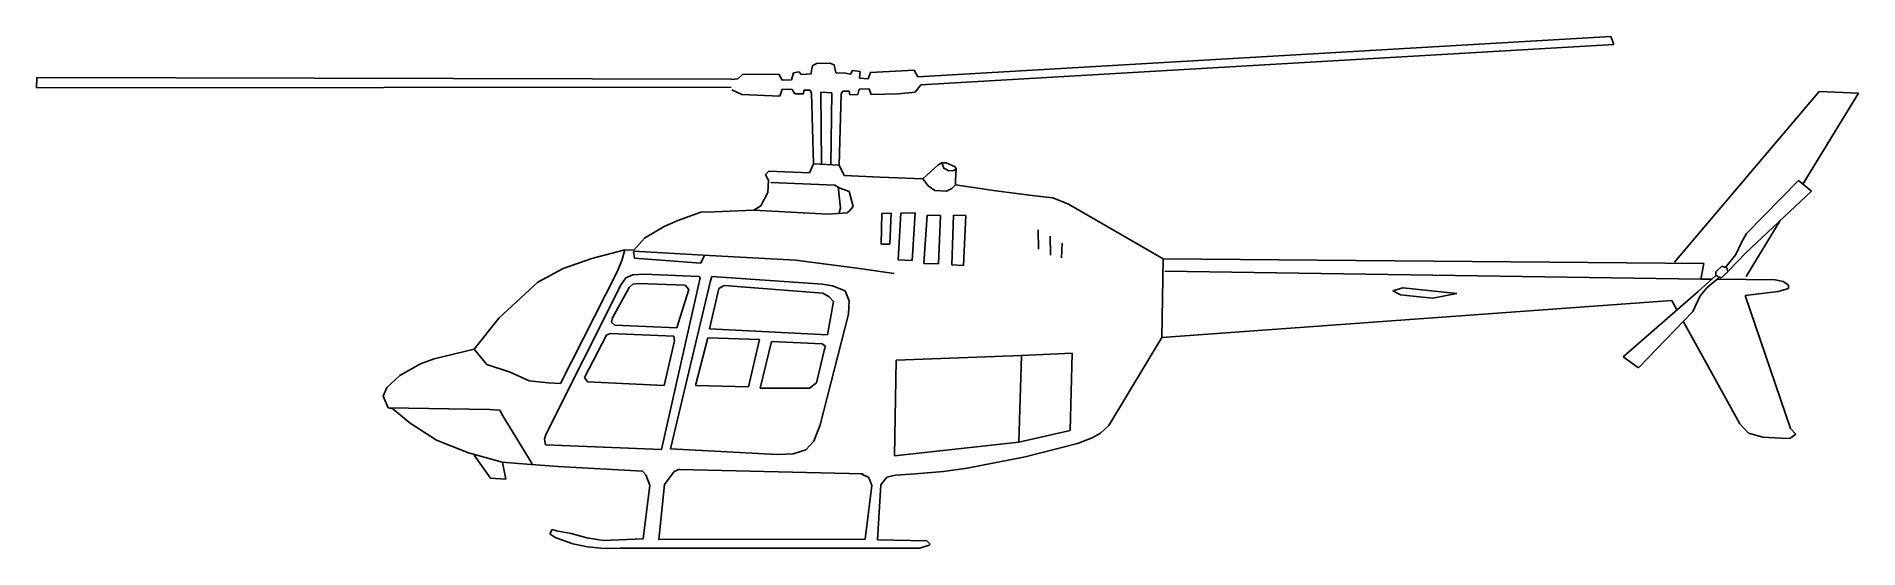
# Model space of a CAD drawing. Extents: x 1467 to 1890, y 1375 to 1494.
import ezdxf

# ---------------------------------------------------------------- set-up
doc = ezdxf.new("R2010")
doc.units = 0
doc.header["$LTSCALE"] = 10
doc.header["$MEASUREMENT"] = 0
doc.layers.add('7', color=7, linetype='CONTINUOUS')

msp = doc.modelspace()

# ---------------------------------------------------------------- linework, layer by layer
at = {"layer": '7', "linetype": 'BYBLOCK'}
for p, q in [((1671.86, 1484.85), (1832.89, 1494.26)), ((1833.59, 1492.4), (1672.57, 1482.99)), ((1832.89, 1494.26), (1833.59, 1492.4)), ((1647.1, 1485.56), (1647.13, 1486.34)), ((1647.13, 1486.34), (1647.37, 1487.46)), ((1647.37, 1487.46), (1648.32, 1487.94)), ((1648.32, 1487.94), (1651.4, 1488.04)), ((1651.4, 1488.04), (1652.43, 1487.69)), ((1652.43, 1487.69), (1652.76, 1485.83)), ((1660.88, 1485.85), (1670.97, 1486.39)), ((1670.97, 1486.39), (1671.86, 1484.85)), ((1467.12, 1484.72), (1467.02, 1482.33)), ((1628.48, 1482.46), (1467.02, 1482.33)), ((1628.45, 1484.3), (1467.12, 1484.72)), ((1628.45, 1484.25), (1630.03, 1484.44)), ((1630.03, 1484.44), (1631.12, 1485.45)), ((1631.12, 1485.45), (1639.56, 1485.47)), ((1639.56, 1485.47), (1640.29, 1484.13)), ((1640.29, 1484.13), (1642.5, 1484.14)), ((1642.5, 1484.14), (1642.95, 1485.8)), ((1642.95, 1485.8), (1644.31, 1486.04)), ((1644.31, 1486.04), (1644.73, 1485.4)), ((1644.73, 1485.4), (1647.1, 1485.56)), ((1652.76, 1485.83), (1655.02, 1485.71)), ((1655.02, 1485.71), (1656.29, 1485.51)), ((1656.29, 1485.51), (1656.58, 1486.31)), ((1656.58, 1486.31), (1658.42, 1486.13)), ((1660.57, 1482.11), (1658.24, 1482.01)), ((1658.42, 1486.13), (1658.33, 1484.6)), ((1658.33, 1484.6), (1660.29, 1484.41)), ((1660.29, 1484.41), (1660.88, 1485.85)), ((1661.04, 1480.78), (1660.57, 1482.11)), ((1672.57, 1482.99), (1671.23, 1481.32)), ((1630.92, 1480.74), (1628.61, 1481.88)), ((1639.81, 1480.37), (1630.92, 1480.74)), ((1640.33, 1482), (1639.81, 1480.37)), ((1642.68, 1481.9), (1640.33, 1482)), ((1643.28, 1480.91), (1642.68, 1481.9)), ((1645.27, 1480.9), (1643.28, 1480.91)), ((1645.27, 1480.9), (1645.36, 1481.81)), ((1645.36, 1481.81), (1646.8, 1481.79)), ((1646.8, 1481.79), (1647.17, 1481.11)), ((1647.63, 1464.63), (1647.17, 1481.11)), ((1649.45, 1464.74), (1649.28, 1481.28)), ((1649.28, 1481.28), (1651.89, 1481.17)), ((1651.89, 1481.17), (1651.62, 1464.53)), ((1654.03, 1480.93), (1653.54, 1464.34)), ((1654.42, 1481.56), (1654.03, 1480.93)), ((1655.92, 1481.56), (1654.42, 1481.56)), ((1656.06, 1480.7), (1655.92, 1481.56)), ((1657.9, 1480.78), (1656.06, 1480.7)), ((1658.24, 1482.01), (1657.9, 1480.78)), ((1667.25, 1480.91), (1661.04, 1480.78)), ((1671.23, 1481.32), (1667.25, 1480.91)), ((1847.74, 1441.83), (1881.33, 1481.49)), ((1890.48, 1481.11), (1877.5, 1459.95)), ((1881.33, 1481.49), (1890.48, 1481.11)), ((1636.43, 1462.18), (1637.24, 1462.93)), ((1636.67, 1461.64), (1636.43, 1462.18)), ((1637.16, 1460.84), (1636.67, 1461.64)), ((1637.24, 1462.93), (1646.66, 1462.53)), ((1646.66, 1462.53), (1647.63, 1464.63)), ((1647.63, 1464.63), (1653.54, 1464.34)), ((1653.54, 1464.34), (1654.75, 1461.93)), ((1654.75, 1461.93), (1663.11, 1461.58)), ((1663.11, 1461.58), (1673.05, 1461.16)), ((1673.05, 1461.16), (1676.59, 1464.42)), ((1673.05, 1461.16), (1674.29, 1459.54)), ((1676.59, 1464.42), (1677.4, 1464.91)), ((1677.4, 1464.91), (1678.44, 1464.86)), ((1678.44, 1464.86), (1680.5, 1463.99)), ((1680.5, 1463.99), (1680.74, 1463.46)), ((1680.74, 1463.46), (1680.63, 1460.84)), ((1635.33, 1454.89), (1637.03, 1457.96)), ((1637.03, 1457.96), (1637.16, 1460.84)), ((1652.56, 1459.67), (1637.66, 1460.29)), ((1653.58, 1459.1), (1652.56, 1459.67)), ((1653.33, 1459.37), (1653.91, 1454.37)), ((1655.9, 1458.22), (1653.58, 1459.1)), ((1656.81, 1454.77), (1655.9, 1458.22)), ((1674.29, 1459.54), (1675.82, 1458.43)), ((1675.82, 1458.43), (1678.51, 1458.31)), ((1678.51, 1458.31), (1679.73, 1458.89)), ((1679.73, 1458.89), (1680.59, 1459.8)), ((1679.73, 1458.89), (1679.73, 1458.89)), ((1680.63, 1460.84), (1680.59, 1459.8)), ((1680.59, 1459.8), (1689.96, 1458.36)), ((1689.96, 1458.36), (1699.07, 1457.19)), ((1699.07, 1457.19), (1703.24, 1456.75)), ((1703.24, 1456.75), (1706.85, 1455.29)), ((1879.57, 1458.26), (1864.3, 1443.97)), ((1864.44, 1448.45), (1876.53, 1460.74)), ((1876.53, 1460.74), (1879.57, 1458.26)), ((1616.07, 1451.51), (1621.39, 1453.38)), ((1621.39, 1453.38), (1624.54, 1453.51)), ((1624.54, 1453.51), (1633.72, 1453.91)), ((1633.72, 1453.91), (1635.33, 1454.89)), ((1633.72, 1453.91), (1650.97, 1452.92)), ((1650.97, 1452.92), (1655.43, 1453.26)), ((1653.91, 1454.37), (1653.6, 1453.34)), ((1655.43, 1453.26), (1655.98, 1453.76)), ((1655.98, 1453.76), (1656.81, 1454.77)), ((1663.37, 1445.98), (1663.52, 1453.1)), ((1663.52, 1453.1), (1665.64, 1453.17)), ((1665.64, 1453.17), (1665.38, 1445.96)), ((1667.87, 1453.16), (1667.26, 1442.31)), ((1671.25, 1453.27), (1667.87, 1453.16)), ((1670.56, 1442.22), (1671.25, 1453.27)), ((1674.01, 1452.74), (1673.27, 1441.51)), ((1677.14, 1452.61), (1674.01, 1452.74)), ((1676.67, 1441.37), (1677.14, 1452.61)), ((1680.14, 1452.69), (1679.77, 1441.18)), ((1682.99, 1452.62), (1680.14, 1452.69)), ((1682.43, 1440.99), (1682.99, 1452.62)), ((1706.85, 1455.29), (1728.84, 1442.58)), ((1608.31, 1447.38), (1612.87, 1450.07)), ((1612.87, 1450.07), (1616.07, 1451.51)), ((1699.79, 1449.3), (1699.86, 1444.85)), ((1863.31, 1446.4), (1864.44, 1448.45)), ((1872.29, 1451.45), (1864.33, 1438.47)), ((1596.06, 1442.66), (1603.74, 1444.69)), ((1603.07, 1442.16), (1603.74, 1444.69)), ((1603.74, 1444.69), (1605.83, 1444.6)), ((1605.76, 1444.28), (1606.02, 1442.76)), ((1605.82, 1444.39), (1622.02, 1443.4)), ((1605.83, 1444.6), (1608.31, 1447.38)), ((1665.38, 1445.96), (1663.37, 1445.98)), ((1702.61, 1447.87), (1702.69, 1443.42)), ((1705.42, 1446.19), (1705.28, 1442.79)), ((1861.93, 1443.55), (1863.31, 1446.4)), ((1583.52, 1437.16), (1589.41, 1440.32)), ((1589.41, 1440.32), (1596.06, 1442.66)), ((1601.95, 1439.53), (1603.07, 1442.16)), ((1606.02, 1442.76), (1621.42, 1441.59)), ((1621.42, 1441.59), (1622.28, 1443.39)), ((1622.02, 1443.4), (1643.45, 1442.24)), ((1643.45, 1442.24), (1658.29, 1440.31)), ((1658.29, 1440.31), (1666.37, 1439.18)), ((1667.26, 1442.31), (1670.56, 1442.22)), ((1673.27, 1441.51), (1676.67, 1441.37)), ((1679.77, 1441.18), (1682.43, 1440.99)), ((1728.84, 1442.58), (1728.59, 1424.26)), ((1728.84, 1442.58), (1854.51, 1441.5)), ((1854.51, 1441.5), (1853.83, 1437.86)), ((1857.31, 1439.55), (1858.67, 1440.83)), ((1858.67, 1440.83), (1859.87, 1440.48)), ((1859.44, 1440.51), (1861.93, 1443.55)), ((1859.87, 1440.48), (1860.13, 1439.57)), ((1864.3, 1443.97), (1860.23, 1439.77)), ((1574.53, 1428.89), (1583.52, 1437.16)), ((1602.88, 1436.61), (1585.44, 1401.72)), ((1588.82, 1413.63), (1601.95, 1439.53)), ((1604.78, 1435.91), (1600.93, 1428.83)), ((1603.99, 1438.13), (1602.88, 1436.61)), ((1605.59, 1438.85), (1603.99, 1438.13)), ((1605.6, 1436.67), (1604.78, 1435.91)), ((1608.22, 1439), (1605.59, 1438.85)), ((1606.91, 1436.87), (1605.6, 1436.67)), ((1617.8, 1436.47), (1606.91, 1436.87)), ((1621.03, 1438.47), (1608.22, 1439)), ((1612.27, 1398.24), (1621.28, 1438.19)), ((1623.66, 1437.43), (1614.37, 1398.41)), ((1618.62, 1435.41), (1617.8, 1436.47)), ((1621.28, 1438.19), (1621.03, 1438.47)), ((1625.62, 1435.65), (1623.4, 1426.32)), ((1623.96, 1438.46), (1623.66, 1437.43)), ((1649.71, 1436.66), (1623.96, 1438.46)), ((1626.83, 1436.35), (1625.62, 1435.65)), ((1649.74, 1434.62), (1626.83, 1436.35)), ((1652.05, 1436.3), (1649.71, 1436.66)), ((1654.97, 1435.13), (1652.05, 1436.3)), ((1729.24, 1439.69), (1853.83, 1437.86)), ((1782.22, 1435.11), (1784.6, 1435.79)), ((1784.6, 1435.79), (1797.12, 1434.48)), ((1853.19, 1435.01), (1857.2, 1438.62)), ((1855.31, 1435.9), (1853.66, 1433.94)), ((1853.83, 1437.86), (1856.33, 1437.83)), ((1858.03, 1438.17), (1855.31, 1435.9)), ((1857.27, 1438.76), (1857.31, 1439.55)), ((1857.78, 1438.48), (1857.27, 1438.76)), ((1857.61, 1437.82), (1871.11, 1437.66)), ((1858.56, 1438.19), (1857.78, 1438.48)), ((1860.13, 1439.57), (1858.56, 1438.19)), ((1871.11, 1437.66), (1872.93, 1437.32)), ((1874.17, 1435.7), (1871.78, 1435.01)), ((1872.93, 1437.32), (1874.2, 1436.48)), ((1874.2, 1436.48), (1874.17, 1435.7)), ((1615.88, 1426.56), (1618.62, 1435.41)), ((1651.28, 1433.77), (1649.74, 1434.62)), ((1650.84, 1424.9), (1652.28, 1432.68)), ((1652.28, 1432.68), (1651.28, 1433.77)), ((1655.88, 1432.81), (1654.97, 1435.13)), ((1655.75, 1429.67), (1655.88, 1432.81)), ((1847.07, 1432.91), (1728.59, 1424.26)), ((1784.01, 1434.24), (1782.22, 1435.11)), ((1787.66, 1433.83), (1784.01, 1434.24)), ((1791.57, 1433.4), (1787.66, 1433.83)), ((1797.12, 1434.48), (1791.57, 1433.4)), ((1835.78, 1419.76), (1853.19, 1435.01)), ((1848.28, 1430.71), (1847.07, 1432.91)), ((1853.66, 1433.94), (1851.94, 1430.35)), ((1871.78, 1435.01), (1864.14, 1434.02)), ((1864.14, 1434.02), (1874.63, 1403.15)), ((1568.72, 1421.54), (1574.53, 1428.89)), ((1600.93, 1428.83), (1600.68, 1427.84)), ((1600.68, 1427.84), (1601.43, 1427.15)), ((1601.43, 1427.15), (1615.88, 1426.56)), ((1649.18, 1404.02), (1655.75, 1429.67)), ((1851.94, 1430.35), (1839.35, 1417.26)), ((1862.89, 1404.22), (1849.75, 1428.06)), ((1599.51, 1424.85), (1594.37, 1414.97)), ((1600.32, 1425.19), (1599.51, 1424.85)), ((1615.13, 1424.57), (1600.32, 1425.19)), ((1612.89, 1413.14), (1615.34, 1423.51)), ((1615.34, 1423.51), (1615.13, 1424.57)), ((1623.05, 1424.24), (1620.22, 1413.09)), ((1635.02, 1423.8), (1623.05, 1424.24)), ((1623.4, 1426.32), (1650.84, 1424.9)), ((1632.52, 1412.84), (1635.02, 1423.8)), ((1637.87, 1423.33), (1635.21, 1412.47)), ((1649.66, 1422.82), (1637.87, 1423.33)), ((1650.43, 1422.26), (1649.66, 1422.82)), ((1728.59, 1424.26), (1716.21, 1403.83)), ((1556.27, 1418.14), (1559.46, 1419.31)), ((1559.46, 1419.31), (1568.72, 1421.54)), ((1568.72, 1421.54), (1571.72, 1418.01)), ((1648.27, 1413.75), (1650.12, 1421.23)), ((1650.12, 1421.23), (1650.43, 1422.26)), ((1666.83, 1419), (1666.42, 1396.75)), ((1695.95, 1420.13), (1666.83, 1419)), ((1695.36, 1399.99), (1695.95, 1420.13)), ((1707.75, 1420.68), (1695.95, 1420.13)), ((1707.26, 1402.63), (1707.75, 1420.68)), ((1839.35, 1417.26), (1835.78, 1419.76)), ((1548.45, 1412.7), (1551.44, 1415.46)), ((1551.44, 1415.46), (1556.27, 1418.14)), ((1571.72, 1418.01), (1577.14, 1416.21)), ((1577.14, 1416.21), (1581.51, 1414.2)), ((1594.37, 1414.97), (1595.1, 1413.98)), ((1547.58, 1410.64), (1548.45, 1412.7)), ((1548.77, 1407.97), (1547.58, 1410.64)), ((1581.51, 1414.2), (1585.94, 1413.75)), ((1585.94, 1413.75), (1588.82, 1413.63)), ((1595.1, 1413.98), (1612.89, 1413.14)), ((1620.22, 1413.09), (1632.52, 1412.84)), ((1635.21, 1412.47), (1646.65, 1412.51)), ((1646.65, 1412.51), (1648.27, 1413.75)), ((1549.81, 1407.67), (1548.77, 1407.97)), ((1548.77, 1407.97), (1572.32, 1407.51)), ((1553.86, 1404.36), (1549.81, 1407.67)), ((1572.32, 1407.51), (1574.68, 1407.41)), ((1574.68, 1407.41), (1575.41, 1406.07)), ((1575.41, 1406.07), (1582.25, 1394.91)), ((1559.98, 1400.43), (1553.86, 1404.36)), ((1585.44, 1401.72), (1585.13, 1400.69)), ((1647.7, 1400.16), (1649.18, 1404.02)), ((1695.36, 1399.99), (1707.26, 1402.63)), ((1714.29, 1402.05), (1712.34, 1400.94)), ((1716.21, 1403.83), (1714.29, 1402.05)), ((1864.9, 1402.04), (1862.89, 1404.22)), ((1868.26, 1401.11), (1864.9, 1402.04)), ((1875.89, 1401.79), (1874.54, 1400.8)), ((1874.63, 1403.15), (1875.89, 1401.79)), ((1567.45, 1397.5), (1559.98, 1400.43)), ((1575.22, 1395.34), (1567.45, 1397.5)), ((1585.13, 1400.69), (1585.34, 1399.37)), ((1585.34, 1399.37), (1612.27, 1398.24)), ((1614.37, 1398.41), (1639.2, 1397.11)), ((1642.87, 1397.22), (1645.79, 1398.14)), ((1645.79, 1398.14), (1647.7, 1400.16)), ((1666.42, 1396.75), (1695.36, 1399.99)), ((1708.97, 1399.68), (1696.79, 1396.52)), ((1712.34, 1400.94), (1708.97, 1399.68)), ((1872.44, 1400.88), (1868.26, 1401.11)), ((1874.54, 1400.8), (1872.44, 1400.88)), ((1568.74, 1396.92), (1572.54, 1391.6)), ((1580.96, 1394.84), (1575.22, 1395.34)), ((1576.1, 1391.38), (1575.32, 1395.2)), ((1588.27, 1394.27), (1580.96, 1394.84)), ((1607.86, 1393.19), (1588.27, 1394.27)), ((1608.62, 1392.37), (1607.86, 1393.19)), ((1616.45, 1393.67), (1615.2, 1393.14)), ((1659.17, 1392.6), (1616.46, 1393.61)), ((1639.2, 1397.11), (1642.87, 1397.22)), ((1683.32, 1393.92), (1677.79, 1393.13)), ((1696.79, 1396.52), (1683.32, 1393.92)), ((1572.54, 1391.6), (1576.1, 1391.38)), ((1607.99, 1377.47), (1609.56, 1389.97)), ((1609.56, 1389.97), (1608.62, 1392.37)), ((1612.97, 1390.09), (1611.65, 1377.31)), ((1615.2, 1393.14), (1612.97, 1390.09)), ((1660.45, 1391.76), (1658.65, 1392.63)), ((1659.58, 1377.4), (1661.15, 1389.9)), ((1661.15, 1389.9), (1660.45, 1391.76)), ((1663.26, 1390.07), (1662.46, 1377.28)), ((1664.64, 1391.85), (1663.26, 1390.07)), ((1666.67, 1392.3), (1664.64, 1391.85)), ((1671.22, 1392.62), (1666.67, 1392.3)), ((1677.79, 1393.13), (1671.22, 1392.62)), ((1586.3, 1378.64), (1586.87, 1379.66)), ((1587.58, 1377.8), (1586.3, 1378.64)), ((1586.87, 1379.66), (1587.9, 1379.36)), ((1591.7, 1376.32), (1587.58, 1377.8)), ((1587.9, 1379.36), (1591.28, 1378.69)), ((1591.28, 1378.69), (1594.91, 1377.75)), ((1595.08, 1375.65), (1591.7, 1376.32)), ((1594.91, 1377.75), (1598.81, 1377.07)), ((1598.81, 1377.07), (1607.99, 1377.47)), ((1611.65, 1377.31), (1659.58, 1377.4)), ((1662.46, 1377.28), (1673.97, 1377.05)), ((1673.97, 1377.05), (1674.72, 1376.24)), ((1674.72, 1376.24), (1674.45, 1375.99)), ((1598.99, 1375.22), (1595.08, 1375.65)), ((1602.66, 1375.33), (1598.99, 1375.22)), ((1672.33, 1375.29), (1602.66, 1375.33)), ((1674.45, 1375.99), (1672.33, 1375.29))]:
    msp.add_line(p, q, dxfattribs=at)
msp.add_lwpolyline([(1677.4, 1464.91), (1677.87, 1463.62), (1679.08, 1463.04), (1680.21, 1463.08), (1680.74, 1463.46)], dxfattribs=at)

doc.saveas('drawing.dxf')
